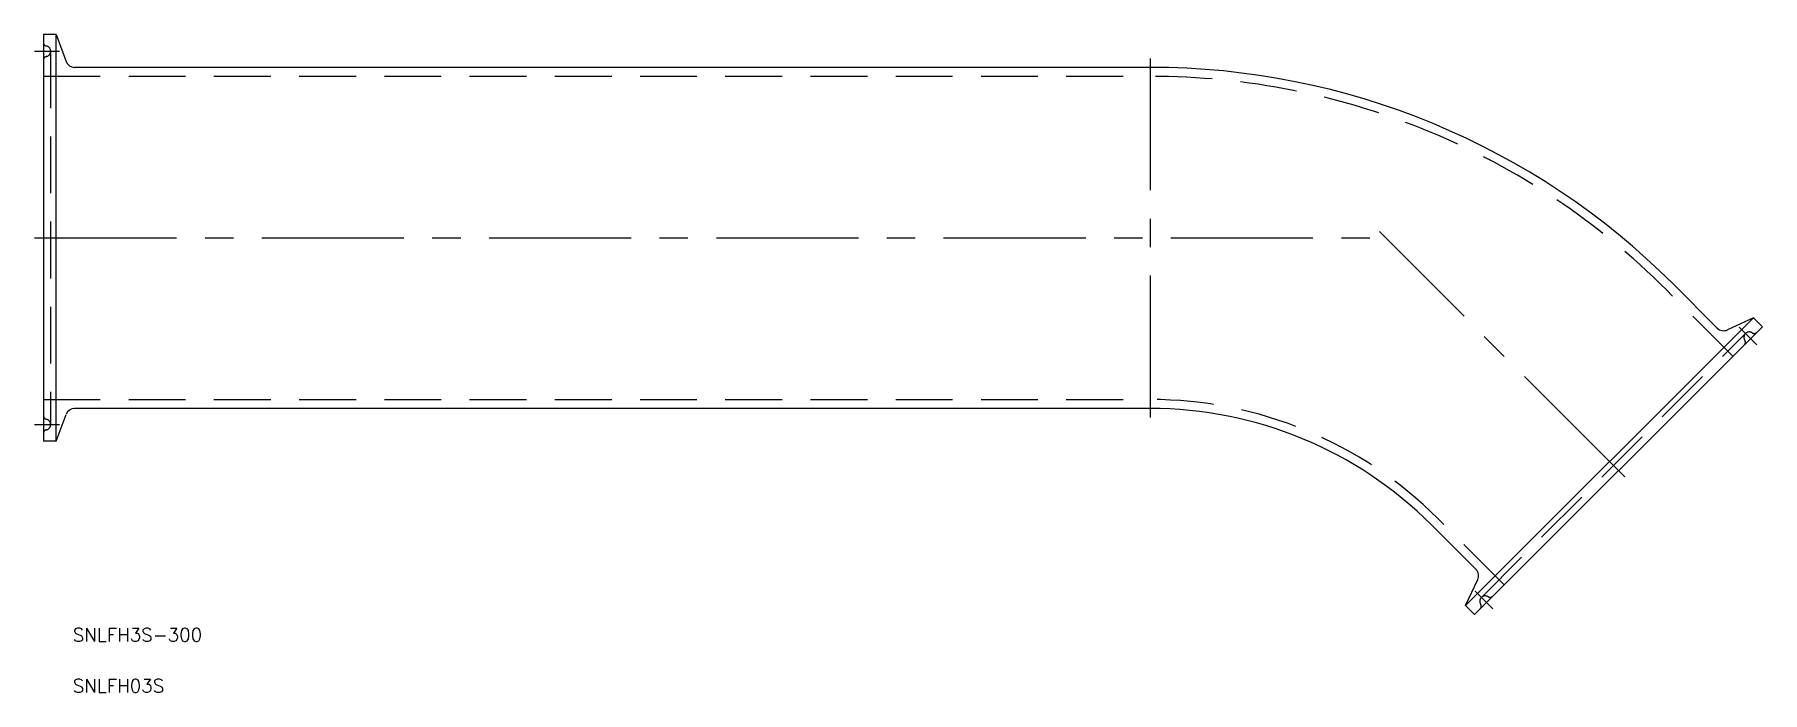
# Model space of a CAD drawing. Extents: x -2 to 384, y -102 to 45.
import ezdxf

# ---------------------------------------------------------------- set-up
doc = ezdxf.new("R2010")
doc.units = 0
doc.linetypes.add('CENTER', pattern=[50.8, 31.75, -6.35, 6.35, -6.35])
doc.linetypes.add('DASHED', pattern=[19.05, 12.7, -6.35])
doc.layers.get('0').update_dxf_attribs({"linetype": 'CONTINUOUS'})
doc.layers.add('CENTER', color=1, linetype='CENTER')
doc.styles.get("Standard").update_dxf_attribs({"font": 'txt.shx', "height": 3, "bigfont": 'bigfont.shx'})

msp = doc.modelspace()

# ---------------------------------------------------------------- linework, layer by layer
at = {"color": 7, "linetype": 'CONTINUOUS'}
for p, q in [((0, 45.5), (0, -45.5)), ((2.85, 45.5), (0, 45.5)), ((2.85, -45.5), (2.85, 45.5)), ((2.85, 45.5), (5.05, 39.47)), ((247.4, 38.15), (6.93, 38.15)), ((374.12, -20.17), (364.17, -10.22)), ((382.2, -17.85), (317.85, -82.2)), ((382.2, -17.85), (376.38, -20.57)), ((382.2, -17.85), (384.22, -19.87)), ((319.87, -84.22), (384.22, -19.87)), ((247.4, -38.15), (6.93, -38.15)), ((2.85, -45.5), (5.05, -39.47)), ((2.85, -45.5), (0, -45.5)), ((320.17, -74.12), (310.22, -64.17)), ((317.85, -82.2), (320.57, -76.38)), ((317.85, -82.2), (319.87, -84.22))]:
    msp.add_line(p, q, dxfattribs=at)
at = {"color": 3, "linetype": 'DASHED'}
for p, q in [((1.6, 41.75), (1.6, -41.75)), ((0, 36.15), (247.4, 36.15)), ((377.6, -26.48), (362.76, -11.63)), ((321.39, -80.43), (380.43, -21.39)), ((0, -36.15), (247.4, -36.15)), ((326.48, -77.6), (311.63, -62.76))]:
    msp.add_line(p, q, dxfattribs=at)
for centre, radius, start, end in [((0.8, 43.71), 0.8, 180, 258.463), ((0.4, 41.75), 1.2, 281.537, 78.463), ((0.8, 39.79), 0.8, 101.537, 180), ((247.4, -126.99), 163.14, 45, 90), ((381.28, -22.24), 1.2, 56.537, 213.463), ((379.61, -23.34), 0.8, 315, 33.463), ((382.38, -20.57), 0.8, 236.537, 315), ((247.4, -126.99), 90.84, 45, 90), ((0.8, -39.79), 0.8, 180, 258.463), ((0.4, -41.75), 1.2, 281.537, 78.463), ((0.8, -43.71), 0.8, 101.537, 180), ((322.24, -81.28), 1.2, 56.537, 213.463), ((323.34, -79.61), 0.8, 236.537, 315), ((320.57, -82.38), 0.8, 315, 33.463)]:
    msp.add_arc(centre, radius, start, end, dxfattribs=at)
at = {"color": 7, "linetype": 'CONTINUOUS'}
for centre, radius, start, end in [((6.93, 40.15), 2, 200, 270), ((247.4, -126.99), 165.14, 45, 90), ((375.54, -18.76), 2, 225, 295), ((6.93, -40.15), 2, 90, 160), ((247.4, -126.99), 88.84, 45, 90), ((318.76, -75.54), 2, 335, 45)]:
    msp.add_arc(centre, radius, start, end, dxfattribs=at)
at = {"layer": 'CENTER', "color": 1, "linetype": 'CENTER'}
for p, q in [((-2, 41.75), (3.6, 41.75)), ((247.4, -40.15), (247.4, 40.15)), ((-2, 0), (302, 0)), ((353.46, -53.46), (298.59, 1.41)), ((382.98, -23.94), (379.02, -19.98)), ((-2, -41.75), (3.6, -41.75)), ((323.94, -82.98), (319.98, -79.02))]:
    msp.add_line(p, q, dxfattribs=at)

# ---------------------------------------------------------------- texts
at = {"color": 7, "linetype": 'CONTINUOUS'}
for s, p in [('SNLFH3S-300', (6.54, -90.29)), ('SNLFH03S', (6.54, -101.69))]:
    msp.add_text(s, height=3, dxfattribs=at).set_placement(p)

doc.saveas('drawing.dxf')
